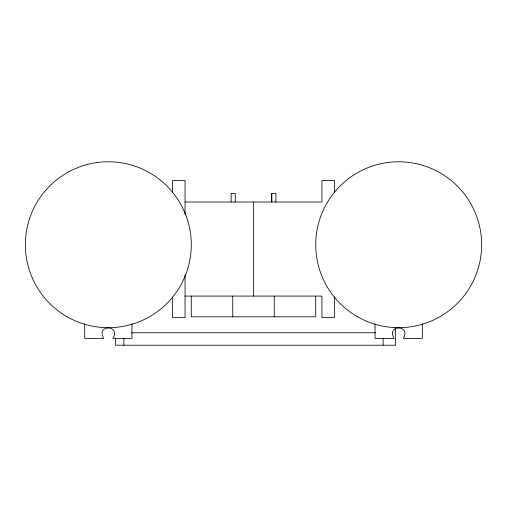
<?xml version="1.0" encoding="UTF-8"?>
<svg xmlns="http://www.w3.org/2000/svg" width="507" height="507" viewBox="0 0 507 507"><rect width="100%" height="100%" fill="white"/><g stroke="black" fill="none" stroke-linecap="round" stroke-linejoin="round"><path stroke-width="0.76" d="M231.097 193.382L235.286 193.382L235.248 202.014M271.752 193.382L271.752 202.014L271.714 193.382L275.903 193.382L275.859 202.014M185.055 202.014L321.945 202.014L321.945 180.441L334.392 180.441L334.392 192.768M185.055 296.082L321.945 296.082L321.945 317.655L334.392 317.655L334.392 296.849M131.541 332.782L375.459 332.782M422.331 323.758L422.331 338.397L403.28 338.397C411.507 324.505 385.865 324.505 394.091 338.397L375.041 338.397L375.041 323.758M395.574 327.896L395.574 345.229L115.571 345.229L115.571 338.137M383.134 338.137L383.134 345.229M315.722 296.082L315.722 316.818L191.278 316.818L191.278 296.082M274.243 296.082L274.243 316.818M253.5 202.014L253.5 296.082M232.757 296.082L232.757 316.818M231.141 193.382L231.097 202.014M185.055 214.664L185.055 180.441L172.608 180.441L172.608 192.768M185.055 274.737L185.055 317.655L172.608 317.655L172.608 296.849M131.959 323.758L131.959 338.397L112.909 338.397C121.135 324.505 95.493 324.505 103.72 338.397L84.669 338.397L84.669 323.758M123.866 338.137L123.866 345.229M357.207 316.583A82.964 82.964 0 0 0 481.65 244.735A82.964 82.964 0 0 0 357.207 172.887A82.964 82.964 0 0 0 357.207 316.583M66.829 316.583A82.964 82.964 0 0 0 191.278 244.735A82.964 82.964 0 0 0 66.829 172.887A82.964 82.964 0 0 0 66.829 316.583"/></g></svg>
